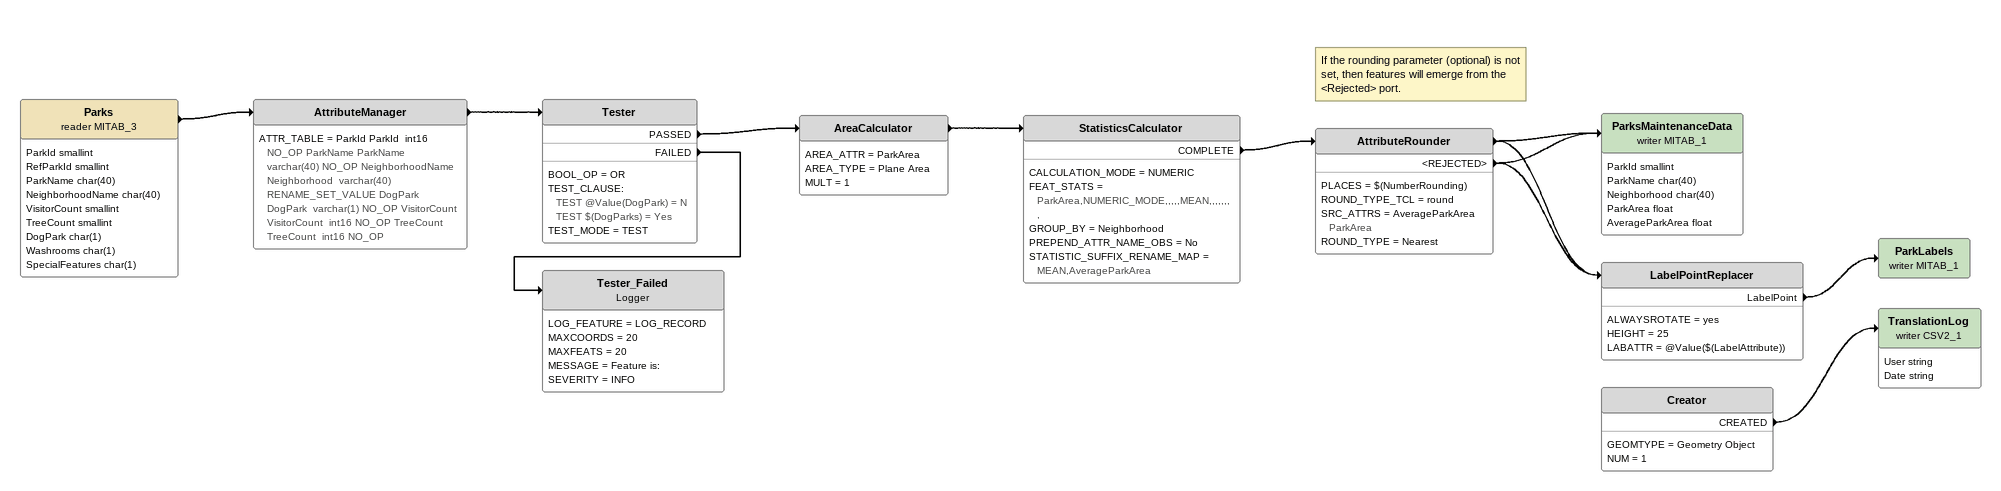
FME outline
Parks (reader MITAB_3)
    attributes: ParkId smallint, RefParkId smallint, ParkName char(40), NeighborhoodName char(40), VisitorCount smallint, TreeCount smallint, DogPark char(1), Washrooms char(1), SpecialFeatures char(1)
    -> AttributeManager
AttributeManager
    ATTR_TABLE = ParkId ParkId  int16 NO_OP ParkName ParkName  varchar(40) NO_OP NeighborhoodName Neighborhood  varchar(40) RENAME_SET_VALUE DogPark DogPark  varchar(1) NO_OP VisitorCount VisitorCount  int16 NO_OP TreeCount TreeCount  int16 NO_OP
    -> Tester
Tester
    BOOL_OP = OR
    TEST_CLAUSE:
      TEST @Value(DogPark) = N
      TEST $(DogParks) = Yes
    TEST_MODE = TEST
    PASSED -> AreaCalculator
    FAILED -> Tester_Failed
AreaCalculator
    AREA_ATTR = ParkArea
    AREA_TYPE = Plane Area
    MULT = 1
    -> StatisticsCalculator
StatisticsCalculator
    CALCULATION_MODE = NUMERIC
    FEAT_STATS = ParkArea,NUMERIC_MODE,,,,,MEAN,,,,,,,,
    GROUP_BY = Neighborhood
    PREPEND_ATTR_NAME_OBS = No
    STATISTIC_SUFFIX_RENAME_MAP = MEAN,AverageParkArea
    COMPLETE -> AttributeRounder
Note: If the rounding parameter (optional) is not set, then features will emerge from the <Rejected> port.
AttributeRounder
    PLACES = $(NumberRounding)
    ROUND_TYPE_TCL = round
    SRC_ATTRS = AverageParkArea ParkArea
    ROUND_TYPE = Nearest
    -> LabelPointReplacer
    -> ParksMaintenanceData (writer MITAB_1)
    <REJECTED> -> LabelPointReplacer
    <REJECTED> -> ParksMaintenanceData (writer MITAB_1)
ParksMaintenanceData (writer MITAB_1)
    attributes: ParkId smallint, ParkName char(40), Neighborhood char(40), ParkArea float, AverageParkArea float
LabelPointReplacer
    ALWAYSROTATE = yes
    HEIGHT = 25
    LABATTR = @Value($(LabelAttribute))
    LabelPoint -> ParkLabels (writer MITAB_1)
ParkLabels (writer MITAB_1)
Tester_Failed: Logger
    LOG_FEATURE = LOG_RECORD
    MAXCOORDS = 20
    MAXFEATS = 20
    MESSAGE = Feature is:
    SEVERITY = INFO
Creator
    GEOMTYPE = Geometry Object
    NUM = 1
    CREATED -> TranslationLog (writer CSV2_1)
TranslationLog (writer CSV2_1)
    attributes: User string, Date string
